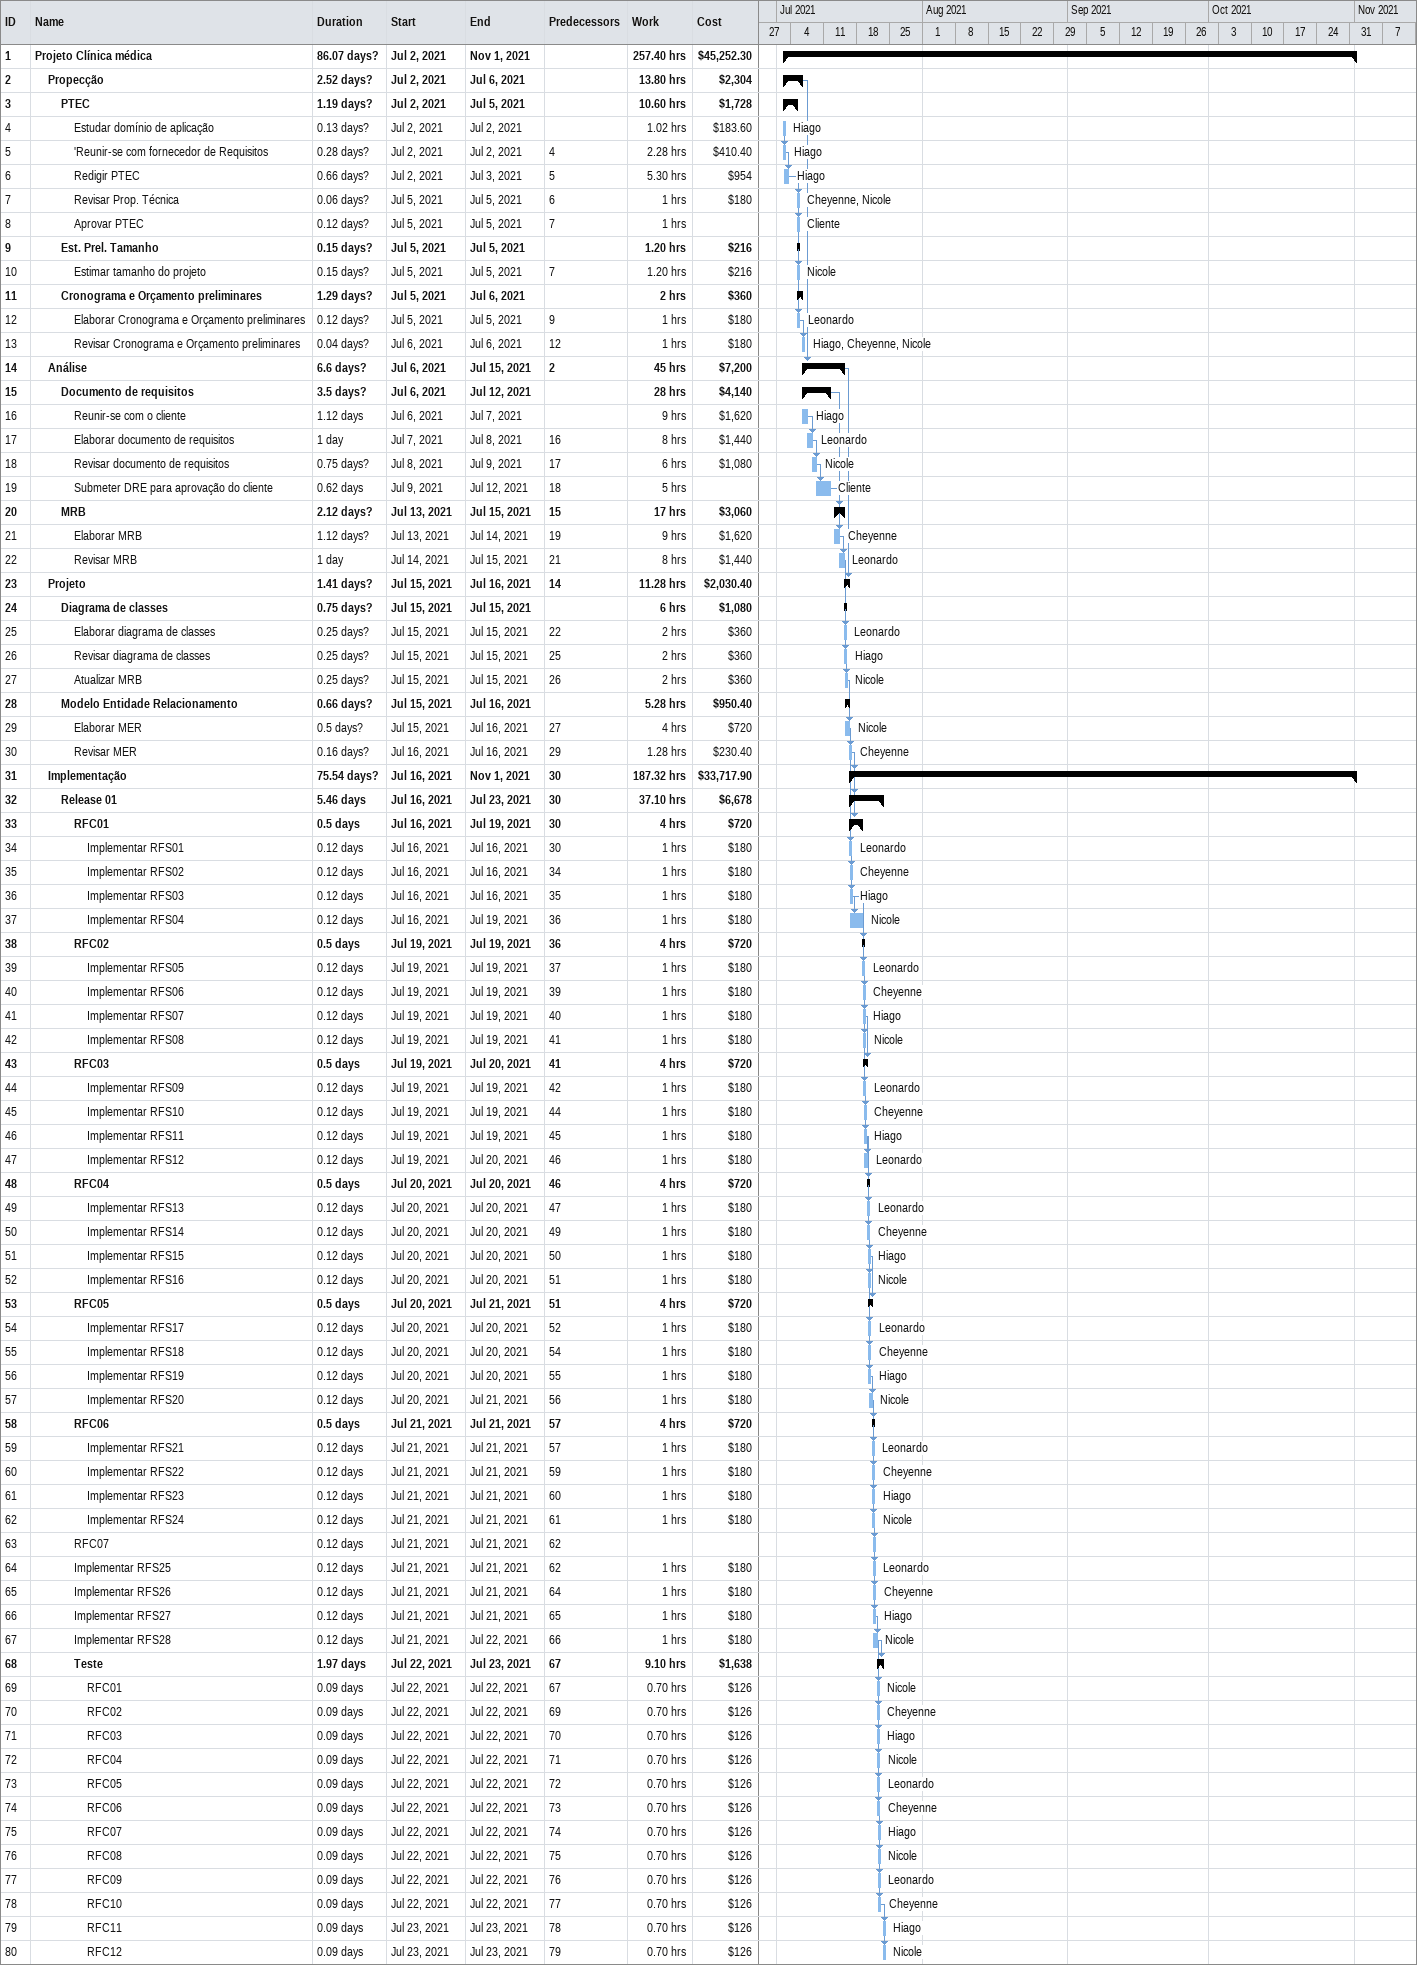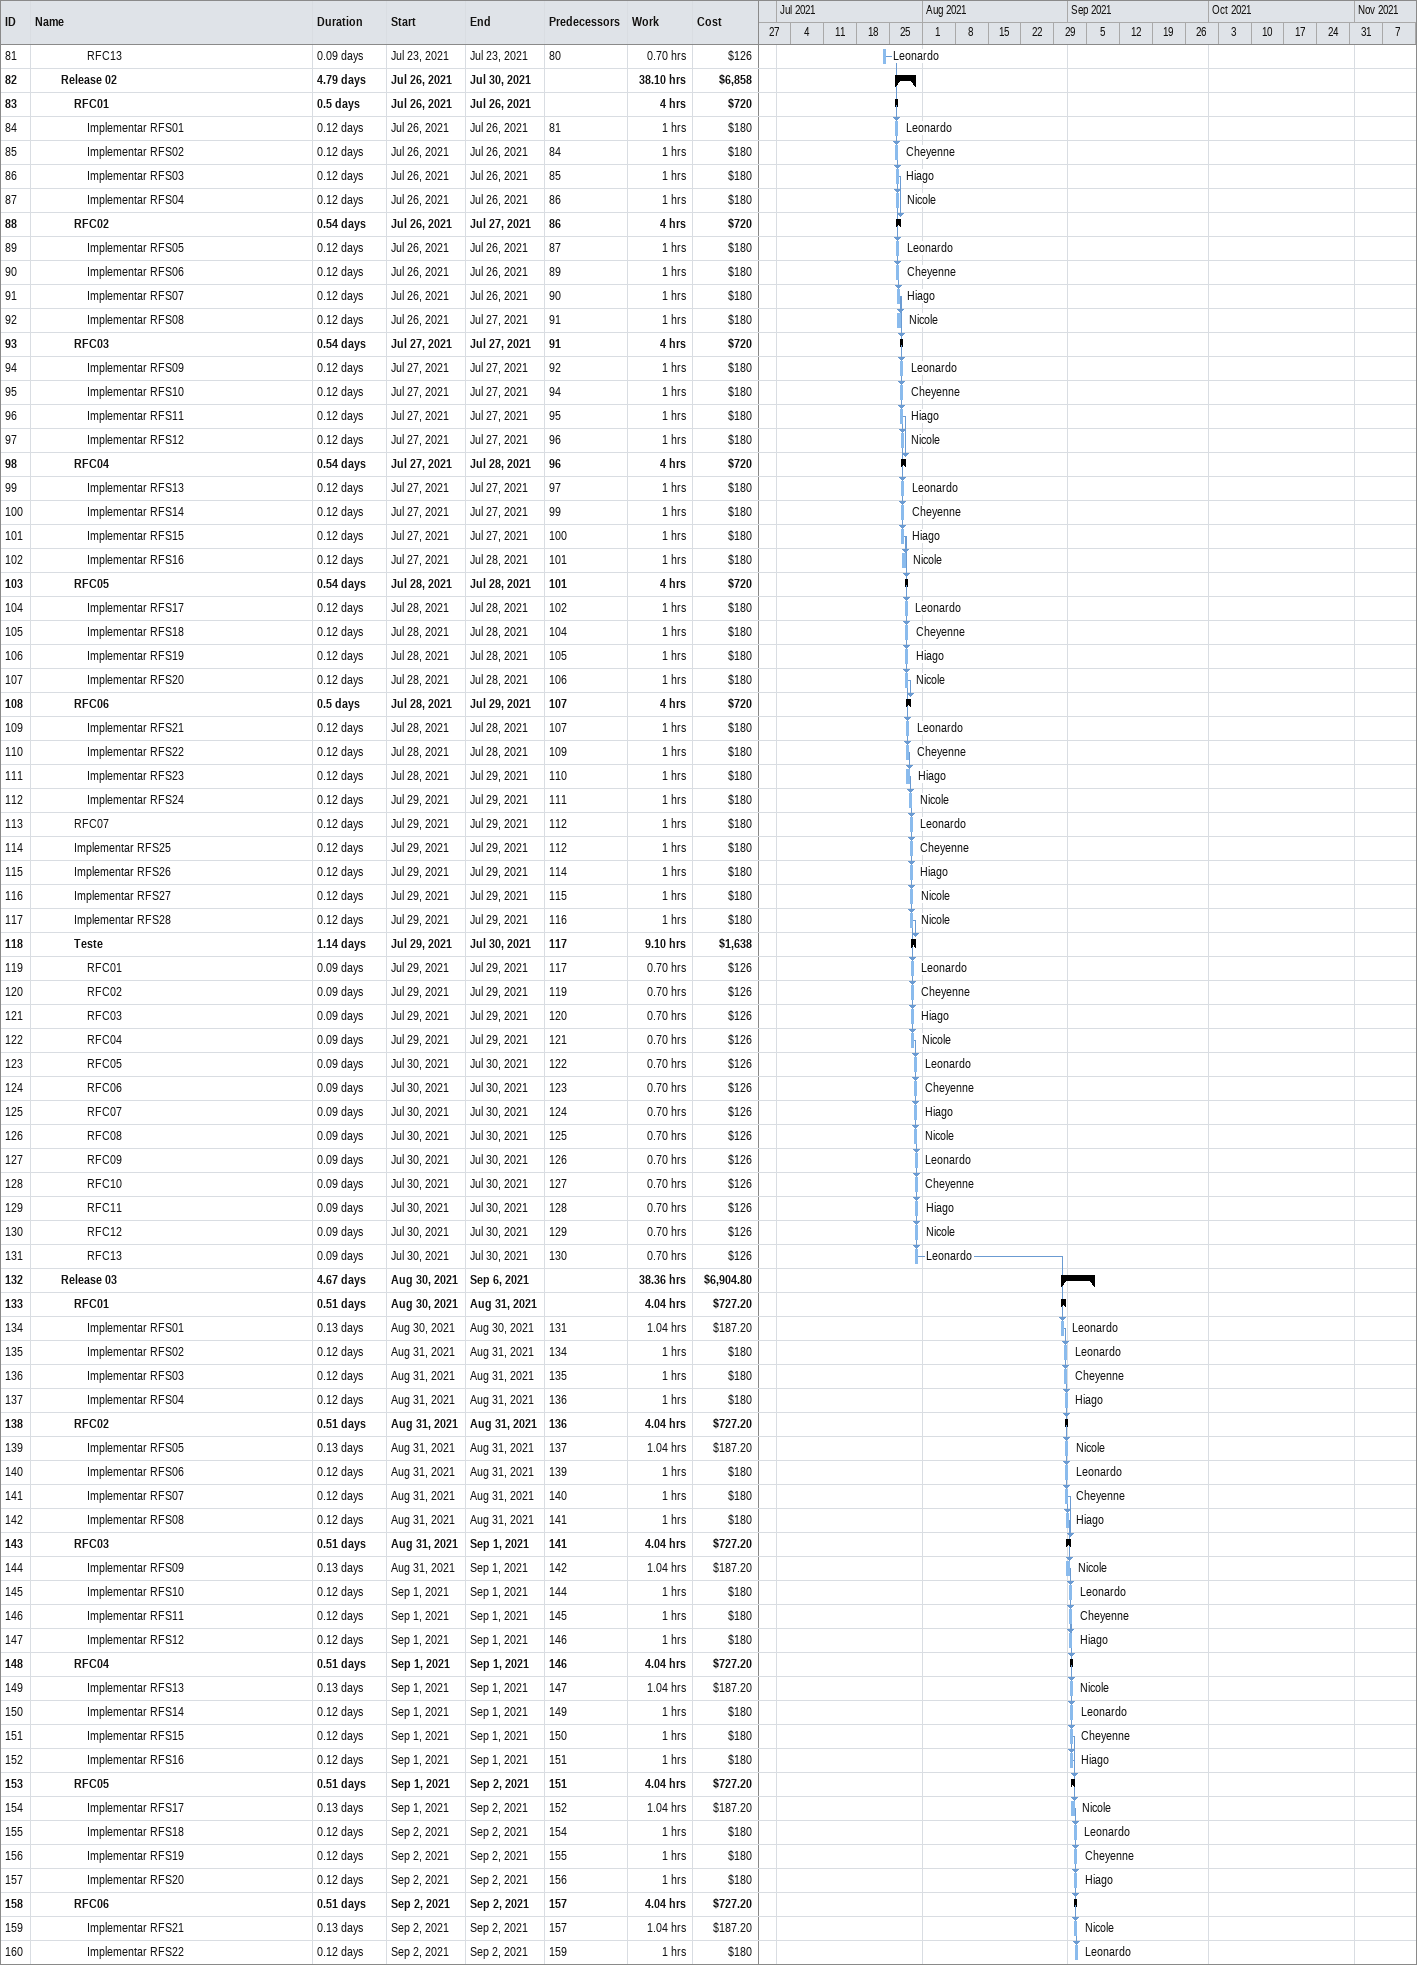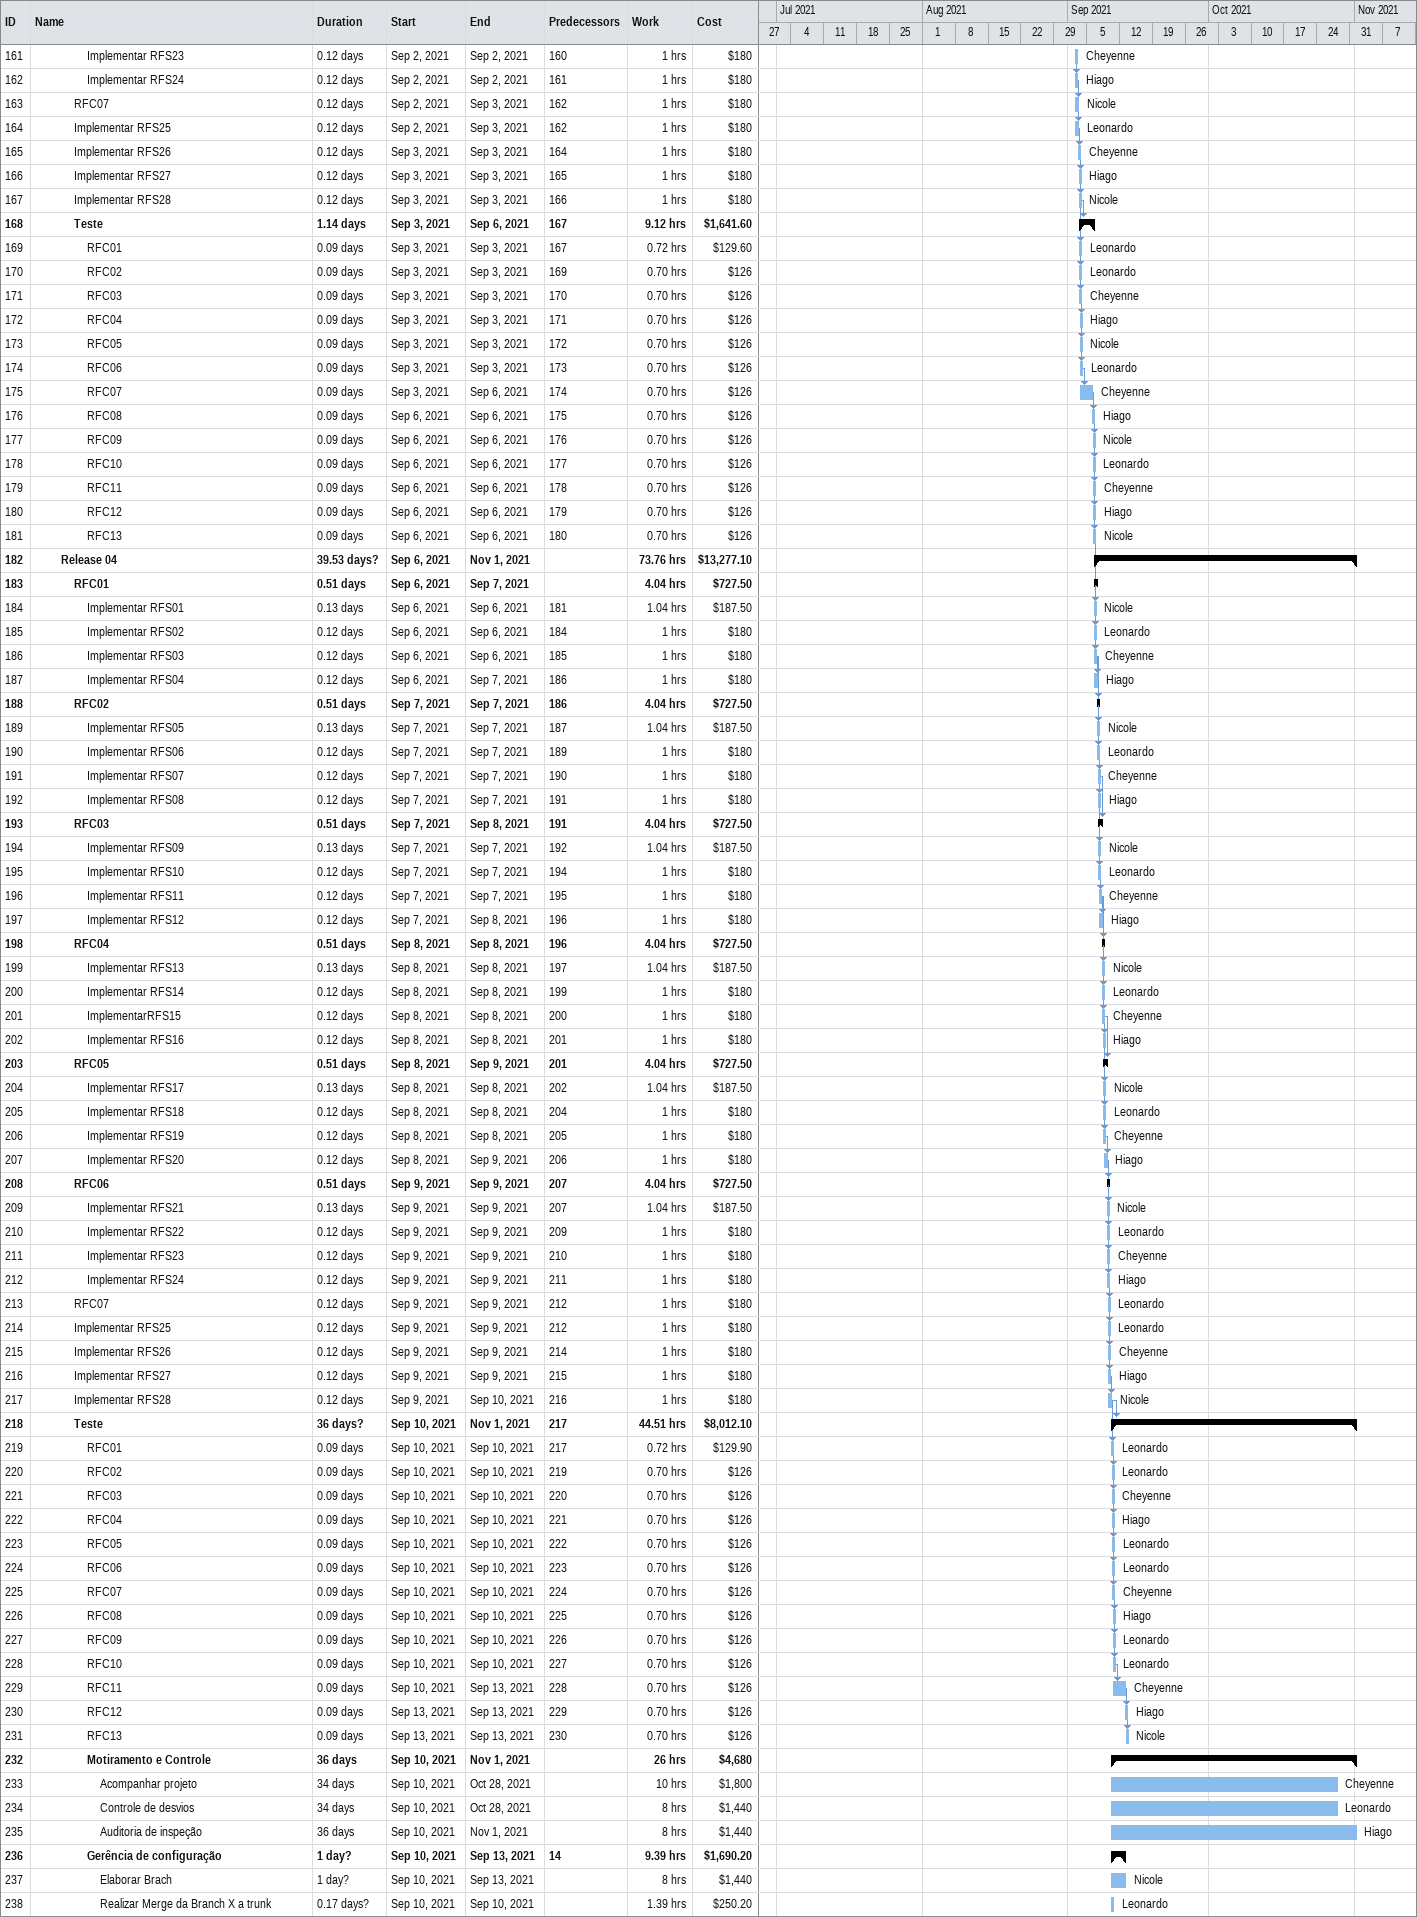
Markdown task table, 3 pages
| ID | Level | Task | Duration | Start | Finish | Predecessors | Resources | Work (h) | Cost ($) |
|---|---|---|---|---|---|---|---|---|---|
| 1 | 1 | **Projeto Clínica médica** | 86.07d? | 2021-07-02 | 2021-11-01 |  |  | 257.40 | 45252.30 |
| 2 | 2 | **Propecção** | 2.52d? | 2021-07-02 | 2021-07-06 |  |  | 13.80 | 2304 |
| 3 | 3 | **PTEC** | 1.19d? | 2021-07-02 | 2021-07-05 |  |  | 10.60 | 1728 |
| 4 | 4 | Estudar domínio de aplicação | 0.13d? | 2021-07-02 | 2021-07-02 |  | Hiago | 1.02 | 183.60 |
| 5 | 4 | 'Reunir-se com fornecedor de Requisitos | 0.28d? | 2021-07-02 | 2021-07-02 | 4 | Hiago | 2.28 | 410.40 |
| 6 | 4 | Redigir PTEC | 0.66d? | 2021-07-02 | 2021-07-03 | 5 | Hiago | 5.30 | 954 |
| 7 | 4 | Revisar Prop. Técnica | 0.06d? | 2021-07-05 | 2021-07-05 | 6 | Cheyenne, Nicole | 1 | 180 |
| 8 | 4 | Aprovar PTEC | 0.12d? | 2021-07-05 | 2021-07-05 | 7 | Cliente | 1 |  |
| 9 | 3 | **Est. Prel. Tamanho** | 0.15d? | 2021-07-05 | 2021-07-05 |  |  | 1.20 | 216 |
| 10 | 4 | Estimar tamanho do projeto | 0.15d? | 2021-07-05 | 2021-07-05 | 7 | Nicole | 1.20 | 216 |
| 11 | 3 | **Cronograma e Orçamento preliminares** | 1.29d? | 2021-07-05 | 2021-07-06 |  |  | 2 | 360 |
| 12 | 4 | Elaborar Cronograma e Orçamento preliminares | 0.12d? | 2021-07-05 | 2021-07-05 | 9 | Leonardo | 1 | 180 |
| 13 | 4 | Revisar Cronograma e Orçamento preliminares | 0.04d? | 2021-07-06 | 2021-07-06 | 12 | Hiago, Cheyenne, Nicole | 1 | 180 |
| 14 | 2 | **Análise** | 6.6d? | 2021-07-06 | 2021-07-15 | 2 |  | 45 | 7200 |
| 15 | 3 | **Documento de requisitos** | 3.5d? | 2021-07-06 | 2021-07-12 |  |  | 28 | 4140 |
| 16 | 4 | Reunir-se com o cliente | 1.12d | 2021-07-06 | 2021-07-07 |  | Hiago | 9 | 1620 |
| 17 | 4 | Elaborar documento de requisitos | 1d | 2021-07-07 | 2021-07-08 | 16 | Leonardo | 8 | 1440 |
| 18 | 4 | Revisar documento de requisitos | 0.75d? | 2021-07-08 | 2021-07-09 | 17 | Nicole | 6 | 1080 |
| 19 | 4 | Submeter DRE para aprovação do cliente | 0.62d | 2021-07-09 | 2021-07-12 | 18 | Cliente | 5 |  |
| 20 | 3 | **MRB** | 2.12d? | 2021-07-13 | 2021-07-15 | 15 |  | 17 | 3060 |
| 21 | 4 | Elaborar MRB | 1.12d? | 2021-07-13 | 2021-07-14 | 19 | Cheyenne | 9 | 1620 |
| 22 | 4 | Revisar MRB | 1d | 2021-07-14 | 2021-07-15 | 21 | Leonardo | 8 | 1440 |
| 23 | 2 | **Projeto** | 1.41d? | 2021-07-15 | 2021-07-16 | 14 |  | 11.28 | 2030.40 |
| 24 | 3 | **Diagrama de classes** | 0.75d? | 2021-07-15 | 2021-07-15 |  |  | 6 | 1080 |
| 25 | 4 | Elaborar diagrama de classes | 0.25d? | 2021-07-15 | 2021-07-15 | 22 | Leonardo | 2 | 360 |
| 26 | 4 | Revisar diagrama de classes | 0.25d? | 2021-07-15 | 2021-07-15 | 25 | Hiago | 2 | 360 |
| 27 | 4 | Atualizar MRB | 0.25d? | 2021-07-15 | 2021-07-15 | 26 | Nicole | 2 | 360 |
| 28 | 3 | **Modelo Entidade Relacionamento** | 0.66d? | 2021-07-15 | 2021-07-16 |  |  | 5.28 | 950.40 |
| 29 | 4 | Elaborar MER | 0.5d? | 2021-07-15 | 2021-07-16 | 27 | Nicole | 4 | 720 |
| 30 | 4 | Revisar MER | 0.16d? | 2021-07-16 | 2021-07-16 | 29 | Cheyenne | 1.28 | 230.40 |
| 31 | 2 | **Implementação** | 75.54d? | 2021-07-16 | 2021-11-01 | 30 |  | 187.32 | 33717.90 |
| 32 | 3 | **Release 01** | 5.46d | 2021-07-16 | 2021-07-23 | 30 |  | 37.10 | 6678 |
| 33 | 4 | **RFC01** | 0.5d | 2021-07-16 | 2021-07-19 | 30 |  | 4 | 720 |
| 34 | 5 | Implementar RFS01 | 0.12d | 2021-07-16 | 2021-07-16 | 30 | Leonardo | 1 | 180 |
| 35 | 5 | Implementar RFS02 | 0.12d | 2021-07-16 | 2021-07-16 | 34 | Cheyenne | 1 | 180 |
| 36 | 5 | Implementar RFS03 | 0.12d | 2021-07-16 | 2021-07-16 | 35 | Hiago | 1 | 180 |
| 37 | 5 | Implementar RFS04 | 0.12d | 2021-07-16 | 2021-07-19 | 36 | Nicole | 1 | 180 |
| 38 | 4 | **RFC02** | 0.5d | 2021-07-19 | 2021-07-19 | 36 |  | 4 | 720 |
| 39 | 5 | Implementar RFS05 | 0.12d | 2021-07-19 | 2021-07-19 | 37 | Leonardo | 1 | 180 |
| 40 | 5 | Implementar RFS06 | 0.12d | 2021-07-19 | 2021-07-19 | 39 | Cheyenne | 1 | 180 |
| 41 | 5 | Implementar RFS07 | 0.12d | 2021-07-19 | 2021-07-19 | 40 | Hiago | 1 | 180 |
| 42 | 5 | Implementar RFS08 | 0.12d | 2021-07-19 | 2021-07-19 | 41 | Nicole | 1 | 180 |
| 43 | 4 | **RFC03** | 0.5d | 2021-07-19 | 2021-07-20 | 41 |  | 4 | 720 |
| 44 | 5 | Implementar RFS09 | 0.12d | 2021-07-19 | 2021-07-19 | 42 | Leonardo | 1 | 180 |
| 45 | 5 | Implementar RFS10 | 0.12d | 2021-07-19 | 2021-07-19 | 44 | Cheyenne | 1 | 180 |
| 46 | 5 | Implementar RFS11 | 0.12d | 2021-07-19 | 2021-07-19 | 45 | Hiago | 1 | 180 |
| 47 | 5 | Implementar RFS12 | 0.12d | 2021-07-19 | 2021-07-20 | 46 | Leonardo | 1 | 180 |
| 48 | 4 | **RFC04** | 0.5d | 2021-07-20 | 2021-07-20 | 46 |  | 4 | 720 |
| 49 | 5 | Implementar RFS13 | 0.12d | 2021-07-20 | 2021-07-20 | 47 | Leonardo | 1 | 180 |
| 50 | 5 | Implementar RFS14 | 0.12d | 2021-07-20 | 2021-07-20 | 49 | Cheyenne | 1 | 180 |
| 51 | 5 | Implementar RFS15 | 0.12d | 2021-07-20 | 2021-07-20 | 50 | Hiago | 1 | 180 |
| 52 | 5 | Implementar RFS16 | 0.12d | 2021-07-20 | 2021-07-20 | 51 | Nicole | 1 | 180 |
| 53 | 4 | **RFC05** | 0.5d | 2021-07-20 | 2021-07-21 | 51 |  | 4 | 720 |
| 54 | 5 | Implementar RFS17 | 0.12d | 2021-07-20 | 2021-07-20 | 52 | Leonardo | 1 | 180 |
| 55 | 5 | Implementar RFS18 | 0.12d | 2021-07-20 | 2021-07-20 | 54 | Cheyenne | 1 | 180 |
| 56 | 5 | Implementar RFS19 | 0.12d | 2021-07-20 | 2021-07-20 | 55 | Hiago | 1 | 180 |
| 57 | 5 | Implementar RFS20 | 0.12d | 2021-07-20 | 2021-07-21 | 56 | Nicole | 1 | 180 |
| 58 | 4 | **RFC06** | 0.5d | 2021-07-21 | 2021-07-21 | 57 |  | 4 | 720 |
| 59 | 5 | Implementar RFS21 | 0.12d | 2021-07-21 | 2021-07-21 | 57 | Leonardo | 1 | 180 |
| 60 | 5 | Implementar RFS22 | 0.12d | 2021-07-21 | 2021-07-21 | 59 | Cheyenne | 1 | 180 |
| 61 | 5 | Implementar RFS23 | 0.12d | 2021-07-21 | 2021-07-21 | 60 | Hiago | 1 | 180 |
| 62 | 5 | Implementar RFS24 | 0.12d | 2021-07-21 | 2021-07-21 | 61 | Nicole | 1 | 180 |
| 63 | 4 | RFC07 | 0.12d | 2021-07-21 | 2021-07-21 | 62 |  |  |  |
| 64 | 4 | Implementar RFS25 | 0.12d | 2021-07-21 | 2021-07-21 | 62 | Leonardo | 1 | 180 |
| 65 | 4 | Implementar RFS26 | 0.12d | 2021-07-21 | 2021-07-21 | 64 | Cheyenne | 1 | 180 |
| 66 | 4 | Implementar RFS27 | 0.12d | 2021-07-21 | 2021-07-21 | 65 | Hiago | 1 | 180 |
| 67 | 4 | Implementar RFS28 | 0.12d | 2021-07-21 | 2021-07-22 | 66 | Nicole | 1 | 180 |
| 68 | 4 | **Teste** | 1.97d | 2021-07-22 | 2021-07-23 | 67 |  | 9.10 | 1638 |
| 69 | 5 | RFC01 | 0.09d | 2021-07-22 | 2021-07-22 | 67 | Nicole | 0.70 | 126 |
| 70 | 5 | RFC02 | 0.09d | 2021-07-22 | 2021-07-22 | 69 | Cheyenne | 0.70 | 126 |
| 71 | 5 | RFC03 | 0.09d | 2021-07-22 | 2021-07-22 | 70 | Hiago | 0.70 | 126 |
| 72 | 5 | RFC04 | 0.09d | 2021-07-22 | 2021-07-22 | 71 | Nicole | 0.70 | 126 |
| 73 | 5 | RFC05 | 0.09d | 2021-07-22 | 2021-07-22 | 72 | Leonardo | 0.70 | 126 |
| 74 | 5 | RFC06 | 0.09d | 2021-07-22 | 2021-07-22 | 73 | Cheyenne | 0.70 | 126 |
| 75 | 5 | RFC07 | 0.09d | 2021-07-22 | 2021-07-22 | 74 | Hiago | 0.70 | 126 |
| 76 | 5 | RFC08 | 0.09d | 2021-07-22 | 2021-07-22 | 75 | Nicole | 0.70 | 126 |
| 77 | 5 | RFC09 | 0.09d | 2021-07-22 | 2021-07-22 | 76 | Leonardo | 0.70 | 126 |
| 78 | 5 | RFC10 | 0.09d | 2021-07-22 | 2021-07-22 | 77 | Cheyenne | 0.70 | 126 |
| 79 | 5 | RFC11 | 0.09d | 2021-07-23 | 2021-07-23 | 78 | Hiago | 0.70 | 126 |
| 80 | 5 | RFC12 | 0.09d | 2021-07-23 | 2021-07-23 | 79 | Nicole | 0.70 | 126 |
| 81 | 5 | RFC13 | 0.09d | 2021-07-23 | 2021-07-23 | 80 | Leonardo | 0.70 | 126 |
| 82 | 3 | **Release 02** | 4.79d | 2021-07-26 | 2021-07-30 |  |  | 38.10 | 6858 |
| 83 | 4 | **RFC01** | 0.5d | 2021-07-26 | 2021-07-26 |  |  | 4 | 720 |
| 84 | 5 | Implementar RFS01 | 0.12d | 2021-07-26 | 2021-07-26 | 81 | Leonardo | 1 | 180 |
| 85 | 5 | Implementar RFS02 | 0.12d | 2021-07-26 | 2021-07-26 | 84 | Cheyenne | 1 | 180 |
| 86 | 5 | Implementar RFS03 | 0.12d | 2021-07-26 | 2021-07-26 | 85 | Hiago | 1 | 180 |
| 87 | 5 | Implementar RFS04 | 0.12d | 2021-07-26 | 2021-07-26 | 86 | Nicole | 1 | 180 |
| 88 | 4 | **RFC02** | 0.54d | 2021-07-26 | 2021-07-27 | 86 |  | 4 | 720 |
| 89 | 5 | Implementar RFS05 | 0.12d | 2021-07-26 | 2021-07-26 | 87 | Leonardo | 1 | 180 |
| 90 | 5 | Implementar RFS06 | 0.12d | 2021-07-26 | 2021-07-26 | 89 | Cheyenne | 1 | 180 |
| 91 | 5 | Implementar RFS07 | 0.12d | 2021-07-26 | 2021-07-26 | 90 | Hiago | 1 | 180 |
| 92 | 5 | Implementar RFS08 | 0.12d | 2021-07-26 | 2021-07-27 | 91 | Nicole | 1 | 180 |
| 93 | 4 | **RFC03** | 0.54d | 2021-07-27 | 2021-07-27 | 91 |  | 4 | 720 |
| 94 | 5 | Implementar RFS09 | 0.12d | 2021-07-27 | 2021-07-27 | 92 | Leonardo | 1 | 180 |
| 95 | 5 | Implementar RFS10 | 0.12d | 2021-07-27 | 2021-07-27 | 94 | Cheyenne | 1 | 180 |
| 96 | 5 | Implementar RFS11 | 0.12d | 2021-07-27 | 2021-07-27 | 95 | Hiago | 1 | 180 |
| 97 | 5 | Implementar RFS12 | 0.12d | 2021-07-27 | 2021-07-27 | 96 | Nicole | 1 | 180 |
| 98 | 4 | **RFC04** | 0.54d | 2021-07-27 | 2021-07-28 | 96 |  | 4 | 720 |
| 99 | 5 | Implementar RFS13 | 0.12d | 2021-07-27 | 2021-07-27 | 97 | Leonardo | 1 | 180 |
| 100 | 5 | Implementar RFS14 | 0.12d | 2021-07-27 | 2021-07-27 | 99 | Cheyenne | 1 | 180 |
| 101 | 5 | Implementar RFS15 | 0.12d | 2021-07-27 | 2021-07-27 | 100 | Hiago | 1 | 180 |
| 102 | 5 | Implementar RFS16 | 0.12d | 2021-07-27 | 2021-07-28 | 101 | Nicole | 1 | 180 |
| 103 | 4 | **RFC05** | 0.54d | 2021-07-28 | 2021-07-28 | 101 |  | 4 | 720 |
| 104 | 5 | Implementar RFS17 | 0.12d | 2021-07-28 | 2021-07-28 | 102 | Leonardo | 1 | 180 |
| 105 | 5 | Implementar RFS18 | 0.12d | 2021-07-28 | 2021-07-28 | 104 | Cheyenne | 1 | 180 |
| 106 | 5 | Implementar RFS19 | 0.12d | 2021-07-28 | 2021-07-28 | 105 | Hiago | 1 | 180 |
| 107 | 5 | Implementar RFS20 | 0.12d | 2021-07-28 | 2021-07-28 | 106 | Nicole | 1 | 180 |
| 108 | 4 | **RFC06** | 0.5d | 2021-07-28 | 2021-07-29 | 107 |  | 4 | 720 |
| 109 | 5 | Implementar RFS21 | 0.12d | 2021-07-28 | 2021-07-28 | 107 | Leonardo | 1 | 180 |
| 110 | 5 | Implementar RFS22 | 0.12d | 2021-07-28 | 2021-07-28 | 109 | Cheyenne | 1 | 180 |
| 111 | 5 | Implementar RFS23 | 0.12d | 2021-07-28 | 2021-07-29 | 110 | Hiago | 1 | 180 |
| 112 | 5 | Implementar RFS24 | 0.12d | 2021-07-29 | 2021-07-29 | 111 | Nicole | 1 | 180 |
| 113 | 4 | RFC07 | 0.12d | 2021-07-29 | 2021-07-29 | 112 | Leonardo | 1 | 180 |
| 114 | 4 | Implementar RFS25 | 0.12d | 2021-07-29 | 2021-07-29 | 112 | Cheyenne | 1 | 180 |
| 115 | 4 | Implementar RFS26 | 0.12d | 2021-07-29 | 2021-07-29 | 114 | Hiago | 1 | 180 |
| 116 | 4 | Implementar RFS27 | 0.12d | 2021-07-29 | 2021-07-29 | 115 | Nicole | 1 | 180 |
| 117 | 4 | Implementar RFS28 | 0.12d | 2021-07-29 | 2021-07-29 | 116 | Nicole | 1 | 180 |
| 118 | 4 | **Teste** | 1.14d | 2021-07-29 | 2021-07-30 | 117 |  | 9.10 | 1638 |
| 119 | 5 | RFC01 | 0.09d | 2021-07-29 | 2021-07-29 | 117 | Leonardo | 0.70 | 126 |
| 120 | 5 | RFC02 | 0.09d | 2021-07-29 | 2021-07-29 | 119 | Cheyenne | 0.70 | 126 |
| 121 | 5 | RFC03 | 0.09d | 2021-07-29 | 2021-07-29 | 120 | Hiago | 0.70 | 126 |
| 122 | 5 | RFC04 | 0.09d | 2021-07-29 | 2021-07-29 | 121 | Nicole | 0.70 | 126 |
| 123 | 5 | RFC05 | 0.09d | 2021-07-30 | 2021-07-30 | 122 | Leonardo | 0.70 | 126 |
| 124 | 5 | RFC06 | 0.09d | 2021-07-30 | 2021-07-30 | 123 | Cheyenne | 0.70 | 126 |
| 125 | 5 | RFC07 | 0.09d | 2021-07-30 | 2021-07-30 | 124 | Hiago | 0.70 | 126 |
| 126 | 5 | RFC08 | 0.09d | 2021-07-30 | 2021-07-30 | 125 | Nicole | 0.70 | 126 |
| 127 | 5 | RFC09 | 0.09d | 2021-07-30 | 2021-07-30 | 126 | Leonardo | 0.70 | 126 |
| 128 | 5 | RFC10 | 0.09d | 2021-07-30 | 2021-07-30 | 127 | Cheyenne | 0.70 | 126 |
| 129 | 5 | RFC11 | 0.09d | 2021-07-30 | 2021-07-30 | 128 | Hiago | 0.70 | 126 |
| 130 | 5 | RFC12 | 0.09d | 2021-07-30 | 2021-07-30 | 129 | Nicole | 0.70 | 126 |
| 131 | 5 | RFC13 | 0.09d | 2021-07-30 | 2021-07-30 | 130 | Leonardo | 0.70 | 126 |
| 132 | 3 | **Release 03** | 4.67d | 2021-08-30 | 2021-09-06 |  |  | 38.36 | 6904.80 |
| 133 | 4 | **RFC01** | 0.51d | 2021-08-30 | 2021-08-31 |  |  | 4.04 | 727.20 |
| 134 | 5 | Implementar RFS01 | 0.13d | 2021-08-30 | 2021-08-30 | 131 | Leonardo | 1.04 | 187.20 |
| 135 | 5 | Implementar RFS02 | 0.12d | 2021-08-31 | 2021-08-31 | 134 | Leonardo | 1 | 180 |
| 136 | 5 | Implementar RFS03 | 0.12d | 2021-08-31 | 2021-08-31 | 135 | Cheyenne | 1 | 180 |
| 137 | 5 | Implementar RFS04 | 0.12d | 2021-08-31 | 2021-08-31 | 136 | Hiago | 1 | 180 |
| 138 | 4 | **RFC02** | 0.51d | 2021-08-31 | 2021-08-31 | 136 |  | 4.04 | 727.20 |
| 139 | 5 | Implementar RFS05 | 0.13d | 2021-08-31 | 2021-08-31 | 137 | Nicole | 1.04 | 187.20 |
| 140 | 5 | Implementar RFS06 | 0.12d | 2021-08-31 | 2021-08-31 | 139 | Leonardo | 1 | 180 |
| 141 | 5 | Implementar RFS07 | 0.12d | 2021-08-31 | 2021-08-31 | 140 | Cheyenne | 1 | 180 |
| 142 | 5 | Implementar RFS08 | 0.12d | 2021-08-31 | 2021-08-31 | 141 | Hiago | 1 | 180 |
| 143 | 4 | **RFC03** | 0.51d | 2021-08-31 | 2021-09-01 | 141 |  | 4.04 | 727.20 |
| 144 | 5 | Implementar RFS09 | 0.13d | 2021-08-31 | 2021-09-01 | 142 | Nicole | 1.04 | 187.20 |
| 145 | 5 | Implementar RFS10 | 0.12d | 2021-09-01 | 2021-09-01 | 144 | Leonardo | 1 | 180 |
| 146 | 5 | Implementar RFS11 | 0.12d | 2021-09-01 | 2021-09-01 | 145 | Cheyenne | 1 | 180 |
| 147 | 5 | Implementar RFS12 | 0.12d | 2021-09-01 | 2021-09-01 | 146 | Hiago | 1 | 180 |
| 148 | 4 | **RFC04** | 0.51d | 2021-09-01 | 2021-09-01 | 146 |  | 4.04 | 727.20 |
| 149 | 5 | Implementar RFS13 | 0.13d | 2021-09-01 | 2021-09-01 | 147 | Nicole | 1.04 | 187.20 |
| 150 | 5 | Implementar RFS14 | 0.12d | 2021-09-01 | 2021-09-01 | 149 | Leonardo | 1 | 180 |
| 151 | 5 | Implementar RFS15 | 0.12d | 2021-09-01 | 2021-09-01 | 150 | Cheyenne | 1 | 180 |
| 152 | 5 | Implementar RFS16 | 0.12d | 2021-09-01 | 2021-09-01 | 151 | Hiago | 1 | 180 |
| 153 | 4 | **RFC05** | 0.51d | 2021-09-01 | 2021-09-02 | 151 |  | 4.04 | 727.20 |
| 154 | 5 | Implementar RFS17 | 0.13d | 2021-09-01 | 2021-09-02 | 152 | Nicole | 1.04 | 187.20 |
| 155 | 5 | Implementar RFS18 | 0.12d | 2021-09-02 | 2021-09-02 | 154 | Leonardo | 1 | 180 |
| 156 | 5 | Implementar RFS19 | 0.12d | 2021-09-02 | 2021-09-02 | 155 | Cheyenne | 1 | 180 |
| 157 | 5 | Implementar RFS20 | 0.12d | 2021-09-02 | 2021-09-02 | 156 | Hiago | 1 | 180 |
| 158 | 4 | **RFC06** | 0.51d | 2021-09-02 | 2021-09-02 | 157 |  | 4.04 | 727.20 |
| 159 | 5 | Implementar RFS21 | 0.13d | 2021-09-02 | 2021-09-02 | 157 | Nicole | 1.04 | 187.20 |
| 160 | 5 | Implementar RFS22 | 0.12d | 2021-09-02 | 2021-09-02 | 159 | Leonardo | 1 | 180 |
| 161 | 5 | Implementar RFS23 | 0.12d | 2021-09-02 | 2021-09-02 | 160 | Cheyenne | 1 | 180 |
| 162 | 5 | Implementar RFS24 | 0.12d | 2021-09-02 | 2021-09-02 | 161 | Hiago | 1 | 180 |
| 163 | 4 | RFC07 | 0.12d | 2021-09-02 | 2021-09-03 | 162 | Nicole | 1 | 180 |
| 164 | 4 | Implementar RFS25 | 0.12d | 2021-09-02 | 2021-09-03 | 162 | Leonardo | 1 | 180 |
| 165 | 4 | Implementar RFS26 | 0.12d | 2021-09-03 | 2021-09-03 | 164 | Cheyenne | 1 | 180 |
| 166 | 4 | Implementar RFS27 | 0.12d | 2021-09-03 | 2021-09-03 | 165 | Hiago | 1 | 180 |
| 167 | 4 | Implementar RFS28 | 0.12d | 2021-09-03 | 2021-09-03 | 166 | Nicole | 1 | 180 |
| 168 | 4 | **Teste** | 1.14d | 2021-09-03 | 2021-09-06 | 167 |  | 9.12 | 1641.60 |
| 169 | 5 | RFC01 | 0.09d | 2021-09-03 | 2021-09-03 | 167 | Leonardo | 0.72 | 129.60 |
| 170 | 5 | RFC02 | 0.09d | 2021-09-03 | 2021-09-03 | 169 | Leonardo | 0.70 | 126 |
| 171 | 5 | RFC03 | 0.09d | 2021-09-03 | 2021-09-03 | 170 | Cheyenne | 0.70 | 126 |
| 172 | 5 | RFC04 | 0.09d | 2021-09-03 | 2021-09-03 | 171 | Hiago | 0.70 | 126 |
| 173 | 5 | RFC05 | 0.09d | 2021-09-03 | 2021-09-03 | 172 | Nicole | 0.70 | 126 |
| 174 | 5 | RFC06 | 0.09d | 2021-09-03 | 2021-09-03 | 173 | Leonardo | 0.70 | 126 |
| 175 | 5 | RFC07 | 0.09d | 2021-09-03 | 2021-09-06 | 174 | Cheyenne | 0.70 | 126 |
| 176 | 5 | RFC08 | 0.09d | 2021-09-06 | 2021-09-06 | 175 | Hiago | 0.70 | 126 |
| 177 | 5 | RFC09 | 0.09d | 2021-09-06 | 2021-09-06 | 176 | Nicole | 0.70 | 126 |
| 178 | 5 | RFC10 | 0.09d | 2021-09-06 | 2021-09-06 | 177 | Leonardo | 0.70 | 126 |
| 179 | 5 | RFC11 | 0.09d | 2021-09-06 | 2021-09-06 | 178 | Cheyenne | 0.70 | 126 |
| 180 | 5 | RFC12 | 0.09d | 2021-09-06 | 2021-09-06 | 179 | Hiago | 0.70 | 126 |
| 181 | 5 | RFC13 | 0.09d | 2021-09-06 | 2021-09-06 | 180 | Nicole | 0.70 | 126 |
| 182 | 3 | **Release 04** | 39.53d? | 2021-09-06 | 2021-11-01 |  |  | 73.76 | 13277.10 |
| 183 | 4 | **RFC01** | 0.51d | 2021-09-06 | 2021-09-07 |  |  | 4.04 | 727.50 |
| 184 | 5 | Implementar RFS01 | 0.13d | 2021-09-06 | 2021-09-06 | 181 | Nicole | 1.04 | 187.50 |
| 185 | 5 | Implementar RFS02 | 0.12d | 2021-09-06 | 2021-09-06 | 184 | Leonardo | 1 | 180 |
| 186 | 5 | Implementar RFS03 | 0.12d | 2021-09-06 | 2021-09-06 | 185 | Cheyenne | 1 | 180 |
| 187 | 5 | Implementar RFS04 | 0.12d | 2021-09-06 | 2021-09-07 | 186 | Hiago | 1 | 180 |
| 188 | 4 | **RFC02** | 0.51d | 2021-09-07 | 2021-09-07 | 186 |  | 4.04 | 727.50 |
| 189 | 5 | Implementar RFS05 | 0.13d | 2021-09-07 | 2021-09-07 | 187 | Nicole | 1.04 | 187.50 |
| 190 | 5 | Implementar RFS06 | 0.12d | 2021-09-07 | 2021-09-07 | 189 | Leonardo | 1 | 180 |
| 191 | 5 | Implementar RFS07 | 0.12d | 2021-09-07 | 2021-09-07 | 190 | Cheyenne | 1 | 180 |
| 192 | 5 | Implementar RFS08 | 0.12d | 2021-09-07 | 2021-09-07 | 191 | Hiago | 1 | 180 |
| 193 | 4 | **RFC03** | 0.51d | 2021-09-07 | 2021-09-08 | 191 |  | 4.04 | 727.50 |
| 194 | 5 | Implementar RFS09 | 0.13d | 2021-09-07 | 2021-09-07 | 192 | Nicole | 1.04 | 187.50 |
| 195 | 5 | Implementar RFS10 | 0.12d | 2021-09-07 | 2021-09-07 | 194 | Leonardo | 1 | 180 |
| 196 | 5 | Implementar RFS11 | 0.12d | 2021-09-07 | 2021-09-07 | 195 | Cheyenne | 1 | 180 |
| 197 | 5 | Implementar RFS12 | 0.12d | 2021-09-07 | 2021-09-08 | 196 | Hiago | 1 | 180 |
| 198 | 4 | **RFC04** | 0.51d | 2021-09-08 | 2021-09-08 | 196 |  | 4.04 | 727.50 |
| 199 | 5 | Implementar RFS13 | 0.13d | 2021-09-08 | 2021-09-08 | 197 | Nicole | 1.04 | 187.50 |
| 200 | 5 | Implementar RFS14 | 0.12d | 2021-09-08 | 2021-09-08 | 199 | Leonardo | 1 | 180 |
| 201 | 5 | ImplementarRFS15 | 0.12d | 2021-09-08 | 2021-09-08 | 200 | Cheyenne | 1 | 180 |
| 202 | 5 | Implementar RFS16 | 0.12d | 2021-09-08 | 2021-09-08 | 201 | Hiago | 1 | 180 |
| 203 | 4 | **RFC05** | 0.51d | 2021-09-08 | 2021-09-09 | 201 |  | 4.04 | 727.50 |
| 204 | 5 | Implementar RFS17 | 0.13d | 2021-09-08 | 2021-09-08 | 202 | Nicole | 1.04 | 187.50 |
| 205 | 5 | Implementar RFS18 | 0.12d | 2021-09-08 | 2021-09-08 | 204 | Leonardo | 1 | 180 |
| 206 | 5 | Implementar RFS19 | 0.12d | 2021-09-08 | 2021-09-08 | 205 | Cheyenne | 1 | 180 |
| 207 | 5 | Implementar RFS20 | 0.12d | 2021-09-08 | 2021-09-09 | 206 | Hiago | 1 | 180 |
| 208 | 4 | **RFC06** | 0.51d | 2021-09-09 | 2021-09-09 | 207 |  | 4.04 | 727.50 |
| 209 | 5 | Implementar RFS21 | 0.13d | 2021-09-09 | 2021-09-09 | 207 | Nicole | 1.04 | 187.50 |
| 210 | 5 | Implementar RFS22 | 0.12d | 2021-09-09 | 2021-09-09 | 209 | Leonardo | 1 | 180 |
| 211 | 5 | Implementar RFS23 | 0.12d | 2021-09-09 | 2021-09-09 | 210 | Cheyenne | 1 | 180 |
| 212 | 5 | Implementar RFS24 | 0.12d | 2021-09-09 | 2021-09-09 | 211 | Hiago | 1 | 180 |
| 213 | 4 | RFC07 | 0.12d | 2021-09-09 | 2021-09-09 | 212 | Leonardo | 1 | 180 |
| 214 | 4 | Implementar RFS25 | 0.12d | 2021-09-09 | 2021-09-09 | 212 | Leonardo | 1 | 180 |
| 215 | 4 | Implementar RFS26 | 0.12d | 2021-09-09 | 2021-09-09 | 214 | Cheyenne | 1 | 180 |
| 216 | 4 | Implementar RFS27 | 0.12d | 2021-09-09 | 2021-09-09 | 215 | Hiago | 1 | 180 |
| 217 | 4 | Implementar RFS28 | 0.12d | 2021-09-09 | 2021-09-10 | 216 | Nicole | 1 | 180 |
| 218 | 4 | **Teste** | 36d? | 2021-09-10 | 2021-11-01 | 217 |  | 44.51 | 8012.10 |
| 219 | 5 | RFC01 | 0.09d | 2021-09-10 | 2021-09-10 | 217 | Leonardo | 0.72 | 129.90 |
| 220 | 5 | RFC02 | 0.09d | 2021-09-10 | 2021-09-10 | 219 | Leonardo | 0.70 | 126 |
| 221 | 5 | RFC03 | 0.09d | 2021-09-10 | 2021-09-10 | 220 | Cheyenne | 0.70 | 126 |
| 222 | 5 | RFC04 | 0.09d | 2021-09-10 | 2021-09-10 | 221 | Hiago | 0.70 | 126 |
| 223 | 5 | RFC05 | 0.09d | 2021-09-10 | 2021-09-10 | 222 | Leonardo | 0.70 | 126 |
| 224 | 5 | RFC06 | 0.09d | 2021-09-10 | 2021-09-10 | 223 | Leonardo | 0.70 | 126 |
| 225 | 5 | RFC07 | 0.09d | 2021-09-10 | 2021-09-10 | 224 | Cheyenne | 0.70 | 126 |
| 226 | 5 | RFC08 | 0.09d | 2021-09-10 | 2021-09-10 | 225 | Hiago | 0.70 | 126 |
| 227 | 5 | RFC09 | 0.09d | 2021-09-10 | 2021-09-10 | 226 | Leonardo | 0.70 | 126 |
| 228 | 5 | RFC10 | 0.09d | 2021-09-10 | 2021-09-10 | 227 | Leonardo | 0.70 | 126 |
| 229 | 5 | RFC11 | 0.09d | 2021-09-10 | 2021-09-13 | 228 | Cheyenne | 0.70 | 126 |
| 230 | 5 | RFC12 | 0.09d | 2021-09-13 | 2021-09-13 | 229 | Hiago | 0.70 | 126 |
| 231 | 5 | RFC13 | 0.09d | 2021-09-13 | 2021-09-13 | 230 | Nicole | 0.70 | 126 |
| 232 | 5 | **Motiramento e Controle** | 36d | 2021-09-10 | 2021-11-01 |  |  | 26 | 4680 |
| 233 | 6 | Acompanhar projeto | 34d | 2021-09-10 | 2021-10-28 |  | Cheyenne | 10 | 1800 |
| 234 | 6 | Controle de desvios | 34d | 2021-09-10 | 2021-10-28 |  | Leonardo | 8 | 1440 |
| 235 | 6 | Auditoria de inspeção | 36d | 2021-09-10 | 2021-11-01 |  | Hiago | 8 | 1440 |
| 236 | 5 | **Gerência de configuração** | 1d? | 2021-09-10 | 2021-09-13 | 14 |  | 9.39 | 1690.20 |
| 237 | 6 | Elaborar Brach | 1d? | 2021-09-10 | 2021-09-13 |  | Nicole | 8 | 1440 |
| 238 | 6 | Realizar Merge da Branch X a trunk | 0.17d? | 2021-09-10 | 2021-09-10 |  | Leonardo | 1.39 | 250.20 |
